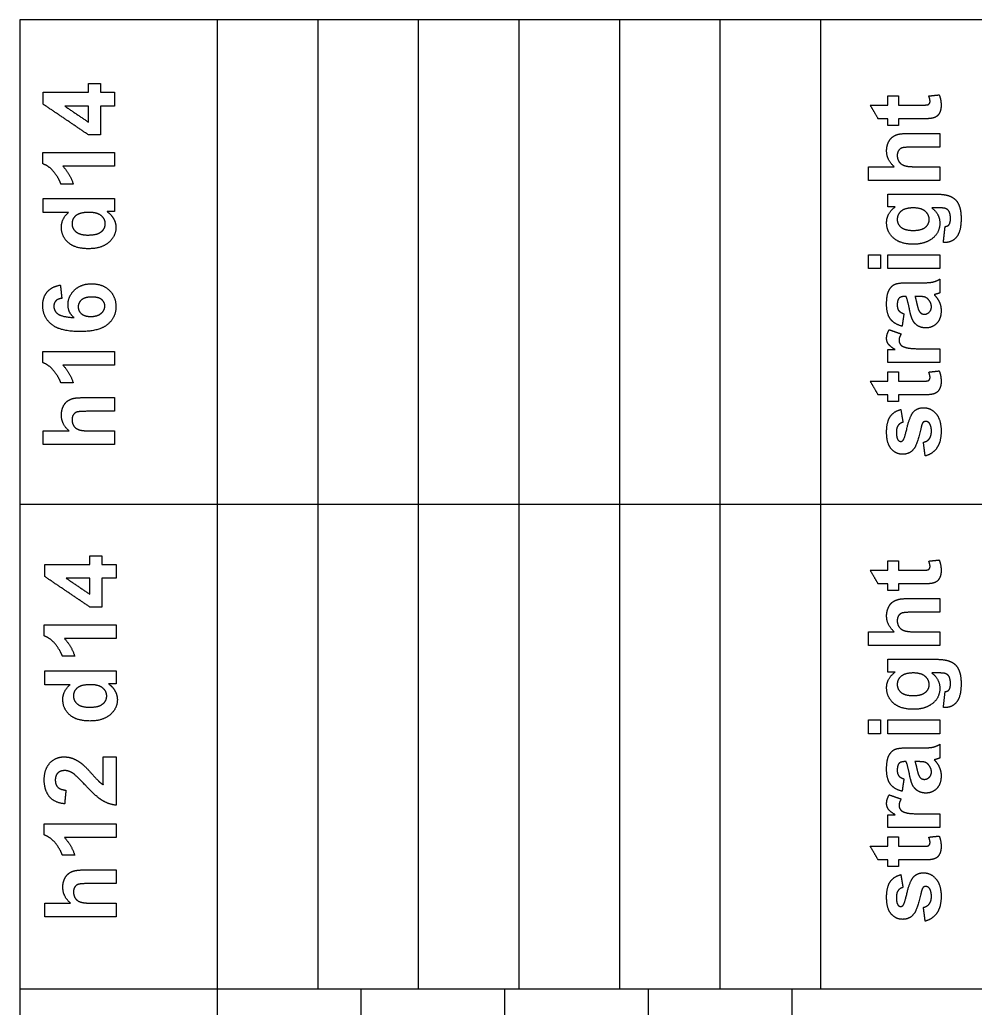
# Model space of a CAD drawing. Header units: millimetres. Extents: x 204 to 474, y 29 to 299.
# Drawn here: x 204.4 to 337.4, y 161.4 to 299.1 of the extents above; entities that cross this region are included whole.
import ezdxf

# ---------------------------------------------------------------- set-up
doc = ezdxf.new("R2010")
doc.units = ezdxf.units.MM
doc.header["$MEASUREMENT"] = 0
doc.layers.add('planar', color=12, linetype='Continuous', true_color=0xc80000)

msp = doc.modelspace()

# ---------------------------------------------------------------- linework, layer by layer
at = {"layer": 'planar'}
msp.add_lwpolyline([(204.38, 29.09), (474.38, 29.09), (474.38, 299.09), (204.38, 299.09)], close=True, dxfattribs=at)
for points in [[(231.87, 299.09), (231.87, 231.59)], [(245.87, 299.09), (245.87, 231.59)], [(259.87, 299.09), (259.87, 231.59)], [(273.87, 299.09), (273.87, 231.59)], [(287.87, 299.09), (287.87, 231.59)], [(301.87, 299.09), (301.87, 231.59)], [(315.87, 299.09), (315.87, 231.59)], [(204.38, 231.59), (474.38, 231.59)], [(231.87, 231.59), (231.87, 164.09)], [(245.87, 231.59), (245.87, 164.09)], [(259.87, 231.59), (259.87, 164.09)], [(273.87, 231.59), (273.87, 164.09)], [(287.87, 231.59), (287.87, 164.09)], [(301.87, 231.59), (301.87, 164.09)], [(315.87, 231.59), (315.87, 164.09)], [(204.38, 164.09), (474.38, 164.09)], [(231.87, 164.09), (231.87, 96.59)], [(251.87, 164.09), (251.87, 96.59)], [(271.87, 164.09), (271.87, 96.59)], [(291.87, 164.09), (291.87, 96.59)], [(311.87, 164.09), (311.87, 96.59)]]:
    msp.add_lwpolyline(points, dxfattribs=at)
for points in [[(213.94, 288.98), (213.94, 289.6), (213.94, 290.21)], [(213.94, 290.21), (214.77, 290.21), (215.61, 290.21)], [(215.61, 290.21), (215.61, 289.6), (215.61, 288.98)], [(207.65, 287.32), (207.65, 288.15), (207.65, 288.98)], [(207.65, 288.98), (210.79, 288.98), (213.94, 288.98)], [(215.61, 288.98), (216.6, 288.98), (217.58, 288.98)], [(217.58, 288.98), (217.58, 288.02), (217.58, 287.07)], [(325.27, 288.5), (326.01, 288.5), (326.75, 288.5)], [(325.27, 287.2), (325.27, 287.85), (325.27, 288.5)], [(326.75, 288.5), (326.75, 287.85), (326.75, 287.2)], [(330.95, 288.47), (331.67, 288.55), (332.4, 288.62)], [(331.13, 287.72), (331.13, 287.98), (330.95, 288.47)], [(332.4, 288.62), (332.67, 287.97), (332.67, 287.14)], [(213.95, 283.05), (210.8, 285.19), (207.65, 287.32)], [(213.94, 287.07), (212.29, 287.07), (210.64, 287.07)], [(210.64, 287.07), (212.29, 285.95), (213.94, 284.83)], [(213.94, 284.83), (213.94, 285.95), (213.94, 287.07)], [(217.58, 287.07), (216.6, 287.07), (215.61, 287.07)], [(215.61, 287.07), (215.61, 285.06), (215.61, 283.05)], [(323.91, 285.29), (323.35, 286.25), (322.8, 287.2)], [(322.8, 287.2), (324.03, 287.2), (325.27, 287.2)], [(326.75, 287.2), (328.24, 287.2), (329.73, 287.2)], [(329.73, 287.2), (330.64, 287.2), (330.79, 287.24)], [(330.79, 287.24), (330.94, 287.28), (331.03, 287.41)], [(331.03, 287.41), (331.13, 287.54), (331.13, 287.72)], [(332.67, 287.14), (332.67, 286.63), (332.5, 286.22)], [(325.27, 285.29), (324.59, 285.29), (323.91, 285.29)], [(325.27, 284.37), (325.27, 284.83), (325.27, 285.29)], [(329.93, 285.29), (328.34, 285.29), (326.75, 285.29)], [(326.75, 285.29), (326.75, 284.83), (326.75, 284.37)], [(331.29, 285.35), (330.95, 285.29), (329.93, 285.29)], [(332.04, 285.62), (331.77, 285.43), (331.29, 285.35)], [(332.5, 286.22), (332.32, 285.81), (332.04, 285.62)], [(326.75, 284.37), (326.01, 284.37), (325.27, 284.37)], [(215.61, 283.05), (214.78, 283.05), (213.95, 283.05)], [(325.33, 282), (325.57, 282.53), (325.95, 282.79)], [(325.95, 282.79), (326.34, 283.06), (326.8, 283.16)], [(326.8, 283.16), (327.26, 283.25), (328.24, 283.25)], [(328.24, 283.25), (330.36, 283.25), (332.49, 283.25)], [(332.49, 283.25), (332.49, 282.3), (332.49, 281.34)], [(325.08, 280.82), (325.08, 281.47), (325.33, 282)], [(327.23, 281.23), (326.92, 281.13), (326.74, 280.85)], [(328.67, 281.34), (327.54, 281.34), (327.23, 281.23)], [(332.49, 281.34), (330.58, 281.34), (328.67, 281.34)], [(207.58, 279.03), (207.58, 279.81), (207.58, 280.59)], [(207.58, 280.59), (212.58, 280.59), (217.58, 280.59)], [(217.58, 280.59), (217.58, 279.63), (217.58, 278.67)], [(326.15, 278.62), (325.08, 279.54), (325.08, 280.82)], [(326.74, 280.85), (326.56, 280.58), (326.56, 280.17)], [(326.56, 280.17), (326.56, 279.7), (326.79, 279.34)], [(209.18, 277.83), (208.5, 278.71), (207.58, 279.03)], [(217.58, 278.67), (213.99, 278.67), (210.4, 278.67)], [(210.4, 278.67), (211.37, 277.62), (211.84, 276.2)], [(322.55, 278.62), (324.35, 278.62), (326.15, 278.62)], [(322.55, 276.71), (322.55, 277.67), (322.55, 278.62)], [(326.79, 279.34), (327.03, 278.97), (327.49, 278.8)], [(327.49, 278.8), (327.96, 278.62), (328.87, 278.62)], [(328.87, 278.62), (330.68, 278.62), (332.49, 278.62)], [(332.49, 278.62), (332.49, 277.67), (332.49, 276.71)], [(210.11, 276.2), (209.87, 276.95), (209.18, 277.83)], [(211.84, 276.2), (210.98, 276.2), (210.11, 276.2)], [(332.49, 276.71), (327.52, 276.71), (322.55, 276.71)], [(207.65, 272.25), (207.65, 273.21), (207.65, 274.17)], [(207.65, 274.17), (212.61, 274.17), (217.58, 274.17)], [(217.58, 274.17), (217.58, 273.27), (217.58, 272.38)], [(325.27, 273.01), (325.27, 273.9), (325.27, 274.8)], [(325.27, 274.8), (328.52, 274.8), (331.77, 274.8)], [(331.77, 274.8), (333.05, 274.8), (333.68, 274.59)], [(333.68, 274.59), (334.32, 274.38), (334.68, 274)], [(325.08, 270.82), (325.08, 272.14), (326.27, 273.01)], [(326.27, 273.01), (325.77, 273.01), (325.27, 273.01)], [(328.8, 272.88), (327.67, 272.88), (327.11, 272.43)], [(330.45, 272.41), (329.9, 272.88), (328.8, 272.88)], [(332.41, 272.88), (331.89, 272.88), (331.37, 272.88)], [(331.37, 272.88), (332.49, 272.04), (332.49, 270.75)], [(333.27, 272.8), (333.04, 272.88), (332.41, 272.88)], [(333.75, 272.43), (333.6, 272.67), (333.27, 272.8)], [(334.68, 274), (335.04, 273.63), (335.25, 273)], [(335.25, 273), (335.45, 272.37), (335.45, 271.4)], [(211.18, 272.25), (209.41, 272.25), (207.65, 272.25)], [(210.18, 270.19), (210.18, 271.38), (211.18, 272.25)], [(212.21, 271.81), (211.66, 271.37), (211.66, 270.68)], [(214.02, 272.25), (212.76, 272.25), (212.21, 271.81)], [(215.72, 271.8), (215.15, 272.25), (214.02, 272.25)], [(216.29, 270.69), (216.29, 271.34), (215.72, 271.8)], [(217.58, 272.38), (217.06, 272.38), (216.53, 272.38)], [(216.53, 272.38), (217.14, 271.94), (217.46, 271.35)], [(217.46, 271.35), (217.77, 270.76), (217.77, 270.16)], [(327.11, 272.43), (326.56, 271.98), (326.56, 271.28)], [(326.56, 271.28), (326.56, 270.61), (327.1, 270.17)], [(331.01, 271.25), (331.01, 271.94), (330.45, 272.41)], [(333.97, 271.36), (333.97, 272.07), (333.75, 272.43)], [(333.76, 270.53), (333.97, 270.79), (333.97, 271.36)], [(335.45, 271.4), (335.45, 269.58), (334.82, 268.82)], [(211.14, 268.04), (210.18, 268.89), (210.18, 270.19)], [(211.66, 270.68), (211.66, 270.01), (212.2, 269.56)], [(215.53, 269.42), (216.29, 269.87), (216.29, 270.69)], [(217.77, 270.16), (217.77, 268.93), (216.76, 268.06)], [(326.04, 268.68), (325.08, 269.54), (325.08, 270.82)], [(327.1, 270.17), (327.65, 269.74), (328.76, 269.74)], [(328.76, 269.74), (329.92, 269.74), (330.47, 270.17)], [(330.47, 270.17), (331.01, 270.61), (331.01, 271.25)], [(332.49, 270.75), (332.49, 269.32), (331.25, 268.48)], [(332.98, 268.07), (333.11, 269.18), (333.23, 270.29)], [(333.23, 270.29), (333.62, 270.34), (333.76, 270.53)], [(212.2, 269.56), (212.75, 269.1), (213.84, 269.1)], [(213.84, 269.1), (215.01, 269.1), (215.53, 269.42)], [(328.83, 267.82), (327, 267.82), (326.04, 268.68)], [(334.82, 268.82), (334.19, 268.06), (333.21, 268.06)], [(213.95, 267.19), (212.1, 267.19), (211.14, 268.04)], [(216.76, 268.06), (215.75, 267.19), (213.95, 267.19)], [(331.25, 268.48), (330.28, 267.82), (328.83, 267.82)], [(333.21, 268.06), (333.12, 268.06), (332.98, 268.07)], [(322.55, 264.43), (322.55, 265.38), (322.55, 266.34)], [(322.55, 266.34), (323.38, 266.34), (324.22, 266.34)], [(324.22, 266.34), (324.22, 265.38), (324.22, 264.43)], [(325.27, 264.43), (325.27, 265.38), (325.27, 266.34)], [(325.27, 266.34), (328.88, 266.34), (332.49, 266.34)], [(332.49, 266.34), (332.49, 265.38), (332.49, 264.43)], [(324.22, 264.43), (323.38, 264.43), (322.55, 264.43)], [(332.49, 264.43), (328.88, 264.43), (325.27, 264.43)], [(208.21, 261.18), (208.84, 261.92), (210.03, 262.13)], [(210.03, 262.13), (210.14, 261.2), (210.24, 260.28)], [(212.02, 261.45), (212.93, 262.31), (214.38, 262.31)], [(214.38, 262.31), (215.91, 262.31), (216.84, 261.41)], [(325.38, 261.34), (325.69, 261.95), (326.15, 262.2)], [(326.15, 262.2), (326.62, 262.45), (327.87, 262.45)], [(327.87, 262.45), (328.99, 262.45), (330.11, 262.45)], [(330.11, 262.45), (331.06, 262.45), (331.52, 262.56)], [(331.52, 262.56), (331.97, 262.66), (332.49, 262.95)], [(332.49, 262.95), (332.49, 261.99), (332.49, 261.03)], [(207.58, 259.3), (207.58, 260.43), (208.21, 261.18)], [(210.24, 260.28), (209.67, 260.21), (209.4, 259.92)], [(211.1, 259.38), (211.1, 260.59), (212.02, 261.45)], [(214.43, 260.46), (213.44, 260.46), (212.98, 260.07)], [(215.8, 260.1), (215.38, 260.46), (214.43, 260.46)], [(216.84, 261.41), (217.77, 260.52), (217.77, 259.11)], [(325.08, 259.47), (325.08, 260.72), (325.38, 261.34)], [(326.8, 260.28), (326.56, 260.03), (326.56, 259.32)], [(327.6, 260.54), (327.04, 260.54), (326.8, 260.28)], [(327.8, 260.54), (327.7, 260.54), (327.6, 260.54)], [(328.27, 258.72), (328.01, 260.03), (327.8, 260.54)], [(329.03, 260.54), (329.15, 260.19), (329.32, 259.42)], [(329.41, 260.54), (329.22, 260.54), (329.03, 260.54)], [(330.34, 260.47), (330.1, 260.54), (329.41, 260.54)], [(330.98, 260.03), (330.72, 260.36), (330.34, 260.47)], [(331.93, 260.85), (331.76, 260.8), (331.71, 260.78)], [(331.71, 260.78), (332.19, 260.29), (332.43, 259.74)], [(332.49, 261.03), (332.3, 260.96), (331.93, 260.85)], [(208.79, 256.66), (207.58, 257.68), (207.58, 259.3)], [(209.4, 259.92), (209.13, 259.63), (209.13, 259.16)], [(209.13, 259.16), (209.13, 258.55), (209.67, 258.12)], [(211.94, 257.59), (211.1, 258.31), (211.1, 259.38)], [(212.98, 260.07), (212.52, 259.68), (212.52, 259.09)], [(212.52, 259.09), (212.52, 258.53), (212.96, 258.14)], [(215.71, 258.19), (216.23, 258.63), (216.23, 259.19)], [(216.23, 259.19), (216.23, 259.74), (215.8, 260.1)], [(217.77, 259.11), (217.77, 257.59), (216.59, 256.62)], [(325.61, 257.39), (325.08, 258.09), (325.08, 259.47)], [(326.56, 259.32), (326.56, 258.83), (326.77, 258.57)], [(329.32, 259.42), (329.49, 258.66), (329.66, 258.43)], [(331.32, 259.09), (331.32, 259.58), (330.98, 260.03)], [(331.02, 258.36), (331.32, 258.64), (331.32, 259.09)], [(332.43, 259.74), (332.67, 259.18), (332.67, 258.55)], [(209.67, 258.12), (210.22, 257.7), (211.94, 257.59)], [(212.96, 258.14), (213.4, 257.75), (214.25, 257.75)], [(214.25, 257.75), (215.2, 257.75), (215.71, 258.19)], [(326.77, 258.57), (326.97, 258.3), (327.49, 258.13)], [(327.49, 258.13), (327.36, 257.27), (327.24, 256.4)], [(328.71, 257.24), (328.46, 257.76), (328.27, 258.72)], [(329.66, 258.43), (329.92, 258.07), (330.33, 258.07)], [(330.33, 258.07), (330.73, 258.07), (331.02, 258.36)], [(332.67, 258.55), (332.67, 257.44), (332.07, 256.8)], [(212.75, 255.65), (210.01, 255.65), (208.79, 256.66)], [(216.59, 256.62), (215.42, 255.65), (212.75, 255.65)], [(327.24, 256.4), (326.14, 256.69), (325.61, 257.39)], [(329.45, 256.44), (328.97, 256.73), (328.71, 257.24)], [(330.54, 256.16), (329.93, 256.16), (329.45, 256.44)], [(332.07, 256.8), (331.46, 256.16), (330.54, 256.16)], [(325.08, 254.7), (325.08, 255.33), (325.44, 255.91)], [(325.44, 255.91), (326.28, 255.62), (327.12, 255.32)], [(327.12, 255.32), (326.81, 254.86), (326.81, 254.47)], [(325.32, 253.92), (325.08, 254.26), (325.08, 254.7)], [(326.29, 253.13), (325.56, 253.57), (325.32, 253.92)], [(326.81, 254.47), (326.81, 254.09), (327.03, 253.82)], [(327.03, 253.82), (327.25, 253.56), (327.83, 253.41)], [(327.83, 253.41), (328.41, 253.25), (330.25, 253.25)], [(207.58, 251.32), (207.58, 252.09), (207.58, 252.87)], [(207.58, 252.87), (212.58, 252.87), (217.58, 252.87)], [(217.58, 252.87), (217.58, 251.91), (217.58, 250.96)], [(325.27, 251.34), (325.27, 252.24), (325.27, 253.13)], [(325.27, 253.13), (325.78, 253.13), (326.29, 253.13)], [(330.25, 253.25), (331.37, 253.25), (332.49, 253.25)], [(332.49, 253.25), (332.49, 252.3), (332.49, 251.34)], [(209.18, 250.11), (208.5, 250.99), (207.58, 251.32)], [(217.58, 250.96), (213.99, 250.96), (210.4, 250.96)], [(210.4, 250.96), (211.37, 249.91), (211.84, 248.49)], [(332.49, 251.34), (328.88, 251.34), (325.27, 251.34)], [(210.11, 248.49), (209.87, 249.23), (209.18, 250.11)], [(325.27, 250.04), (326.01, 250.04), (326.75, 250.04)], [(325.27, 248.75), (325.27, 249.4), (325.27, 250.04)], [(326.75, 250.04), (326.75, 249.4), (326.75, 248.75)], [(330.95, 250.01), (331.67, 250.09), (332.4, 250.17)], [(331.13, 249.27), (331.13, 249.52), (330.95, 250.01)], [(331.03, 248.95), (331.13, 249.08), (331.13, 249.27)], [(332.4, 250.17), (332.67, 249.51), (332.67, 248.68)], [(211.84, 248.49), (210.98, 248.49), (210.11, 248.49)], [(323.91, 246.83), (323.35, 247.79), (322.8, 248.75)], [(322.8, 248.75), (324.03, 248.75), (325.27, 248.75)], [(326.75, 248.75), (328.24, 248.75), (329.73, 248.75)], [(329.73, 248.75), (330.64, 248.75), (330.79, 248.78)], [(330.79, 248.78), (330.94, 248.82), (331.03, 248.95)], [(332.67, 248.68), (332.67, 248.17), (332.5, 247.76)], [(325.27, 246.83), (324.59, 246.83), (323.91, 246.83)], [(325.27, 245.91), (325.27, 246.37), (325.27, 246.83)], [(329.93, 246.83), (328.34, 246.83), (326.75, 246.83)], [(326.75, 246.83), (326.75, 246.37), (326.75, 245.91)], [(331.29, 246.9), (330.95, 246.83), (329.93, 246.83)], [(332.04, 247.16), (331.77, 246.97), (331.29, 246.9)], [(332.5, 247.76), (332.32, 247.35), (332.04, 247.16)], [(210.18, 244.01), (210.18, 244.67), (210.42, 245.19)], [(210.42, 245.19), (210.67, 245.72), (211.05, 245.99)], [(211.05, 245.99), (211.43, 246.25), (211.89, 246.35)], [(211.89, 246.35), (212.36, 246.45), (213.33, 246.45)], [(213.33, 246.45), (215.46, 246.45), (217.58, 246.45)], [(217.58, 246.45), (217.58, 245.49), (217.58, 244.54)], [(326.75, 245.91), (326.01, 245.91), (325.27, 245.91)], [(211.25, 241.82), (210.18, 242.74), (210.18, 244.01)], [(211.84, 244.05), (211.66, 243.78), (211.66, 243.37)], [(212.32, 244.43), (212.02, 244.32), (211.84, 244.05)], [(213.77, 244.54), (212.63, 244.54), (212.32, 244.43)], [(217.58, 244.54), (215.68, 244.54), (213.77, 244.54)], [(325.08, 241.6), (325.08, 243.08), (325.58, 243.81)], [(325.58, 243.81), (326.08, 244.53), (327.06, 244.8)], [(327.06, 244.8), (327.21, 243.9), (327.36, 243.01)], [(327.95, 242.32), (328.3, 243.84), (328.81, 244.45)], [(328.81, 244.45), (329.32, 245.04), (330.24, 245.04)], [(330.24, 245.04), (331.24, 245.04), (331.95, 244.22)], [(331.95, 244.22), (332.67, 243.39), (332.67, 241.77)], [(211.66, 243.37), (211.66, 242.9), (211.89, 242.53)], [(211.89, 242.53), (212.12, 242.16), (212.59, 241.99)], [(326.68, 242.57), (326.44, 242.25), (326.44, 241.65)], [(327.36, 243.01), (326.92, 242.89), (326.68, 242.57)], [(329.9, 242.35), (329.38, 240.04), (328.95, 239.42)], [(330.15, 242.99), (330.02, 242.85), (329.9, 242.35)], [(330.52, 243.13), (330.3, 243.13), (330.15, 242.99)], [(331.04, 242.88), (330.84, 243.13), (330.52, 243.13)], [(331.32, 241.77), (331.32, 242.51), (331.04, 242.88)], [(207.65, 241.82), (209.45, 241.82), (211.25, 241.82)], [(207.65, 239.91), (207.65, 240.86), (207.65, 241.82)], [(212.59, 241.99), (213.05, 241.82), (213.96, 241.82)], [(213.96, 241.82), (215.77, 241.82), (217.58, 241.82)], [(217.58, 241.82), (217.58, 240.86), (217.58, 239.91)], [(325.73, 239.3), (325.08, 240.05), (325.08, 241.6)], [(326.44, 241.65), (326.44, 240.9), (326.65, 240.57)], [(327.4, 240.54), (327.59, 240.8), (327.95, 242.32)], [(331.03, 240.72), (331.32, 241.1), (331.32, 241.77)], [(332.67, 241.77), (332.67, 240.3), (332.08, 239.44)], [(217.58, 239.91), (212.61, 239.91), (207.65, 239.91)], [(326.65, 240.57), (326.81, 240.35), (327.05, 240.35)], [(327.05, 240.35), (327.25, 240.35), (327.4, 240.54)], [(330.2, 240.23), (330.75, 240.35), (331.03, 240.72)], [(330.45, 238.32), (330.33, 239.27), (330.2, 240.23)], [(327.32, 238.56), (326.37, 238.56), (325.73, 239.3)], [(328.95, 239.42), (328.36, 238.56), (327.32, 238.56)], [(332.08, 239.44), (331.48, 238.58), (330.45, 238.32)], [(207.85, 221.53), (207.85, 222.36), (207.85, 223.19)], [(207.85, 223.19), (211, 223.19), (214.14, 223.19)], [(214.14, 223.19), (214.14, 223.81), (214.14, 224.43)], [(214.14, 224.43), (214.98, 224.43), (215.81, 224.43)], [(215.81, 224.43), (215.81, 223.81), (215.81, 223.19)], [(215.81, 223.19), (216.8, 223.19), (217.79, 223.19)], [(217.79, 223.19), (217.79, 222.24), (217.79, 221.28)], [(325.27, 223.71), (326.01, 223.71), (326.75, 223.71)], [(325.27, 222.41), (325.27, 223.06), (325.27, 223.71)], [(326.75, 223.71), (326.75, 223.06), (326.75, 222.41)], [(330.95, 223.68), (331.67, 223.75), (332.4, 223.83)], [(331.13, 222.93), (331.13, 223.19), (330.95, 223.68)], [(332.4, 223.83), (332.67, 223.17), (332.67, 222.34)], [(323.91, 220.5), (323.35, 221.45), (322.8, 222.41)], [(322.8, 222.41), (324.03, 222.41), (325.27, 222.41)], [(326.75, 222.41), (328.24, 222.41), (329.73, 222.41)], [(329.73, 222.41), (330.64, 222.41), (330.79, 222.45)], [(330.79, 222.45), (330.94, 222.48), (331.03, 222.61)], [(331.03, 222.61), (331.13, 222.74), (331.13, 222.93)], [(332.67, 222.34), (332.67, 221.83), (332.5, 221.42)], [(214.15, 217.27), (211, 219.4), (207.85, 221.53)], [(214.14, 221.28), (212.49, 221.28), (210.85, 221.28)], [(210.85, 221.28), (212.49, 220.16), (214.14, 219.05)], [(214.14, 219.05), (214.14, 220.16), (214.14, 221.28)], [(217.79, 221.28), (216.8, 221.28), (215.81, 221.28)], [(215.81, 221.28), (215.81, 219.27), (215.81, 217.27)], [(325.27, 220.5), (324.59, 220.5), (323.91, 220.5)], [(325.27, 219.57), (325.27, 220.03), (325.27, 220.5)], [(329.93, 220.5), (328.34, 220.5), (326.75, 220.5)], [(326.75, 220.5), (326.75, 220.03), (326.75, 219.57)], [(331.29, 220.56), (330.95, 220.5), (329.93, 220.5)], [(332.04, 220.82), (331.77, 220.63), (331.29, 220.56)], [(332.5, 221.42), (332.32, 221.01), (332.04, 220.82)], [(326.75, 219.57), (326.01, 219.57), (325.27, 219.57)], [(325.33, 217.2), (325.57, 217.73), (325.95, 218)], [(325.95, 218), (326.34, 218.26), (326.8, 218.36)], [(326.8, 218.36), (327.26, 218.46), (328.24, 218.46)], [(328.24, 218.46), (330.36, 218.46), (332.49, 218.46)], [(332.49, 218.46), (332.49, 217.5), (332.49, 216.55)], [(215.81, 217.27), (214.98, 217.27), (214.15, 217.27)], [(325.08, 216.02), (325.08, 216.68), (325.33, 217.2)], [(327.23, 216.44), (326.92, 216.33), (326.74, 216.06)], [(328.67, 216.55), (327.54, 216.55), (327.23, 216.44)], [(332.49, 216.55), (330.58, 216.55), (328.67, 216.55)], [(326.15, 213.83), (325.08, 214.75), (325.08, 216.02)], [(326.74, 216.06), (326.56, 215.79), (326.56, 215.38)], [(326.56, 215.38), (326.56, 214.91), (326.79, 214.54)], [(207.79, 213.25), (207.79, 214.02), (207.79, 214.8)], [(207.79, 214.8), (212.79, 214.8), (217.79, 214.8)], [(217.79, 214.8), (217.79, 213.84), (217.79, 212.88)], [(322.55, 213.83), (324.35, 213.83), (326.15, 213.83)], [(322.55, 211.92), (322.55, 212.87), (322.55, 213.83)], [(326.79, 214.54), (327.03, 214.17), (327.49, 214)], [(327.49, 214), (327.96, 213.83), (328.87, 213.83)], [(328.87, 213.83), (330.68, 213.83), (332.49, 213.83)], [(332.49, 213.83), (332.49, 212.87), (332.49, 211.92)], [(209.39, 212.04), (208.7, 212.92), (207.79, 213.25)], [(217.79, 212.88), (214.19, 212.88), (210.6, 212.88)], [(210.6, 212.88), (211.58, 211.84), (212.04, 210.42)], [(210.32, 210.42), (210.07, 211.16), (209.39, 212.04)], [(332.49, 211.92), (327.52, 211.92), (322.55, 211.92)], [(212.04, 210.42), (211.18, 210.42), (210.32, 210.42)], [(325.27, 208.21), (325.27, 209.11), (325.27, 210)], [(325.27, 210), (328.52, 210), (331.77, 210)], [(331.77, 210), (333.05, 210), (333.68, 209.79)], [(333.68, 209.79), (334.32, 209.58), (334.68, 209.21)], [(207.85, 206.46), (207.85, 207.42), (207.85, 208.38)], [(207.85, 208.38), (212.82, 208.38), (217.79, 208.38)], [(217.79, 208.38), (217.79, 207.48), (217.79, 206.59)], [(325.08, 206.03), (325.08, 207.35), (326.27, 208.21)], [(326.27, 208.21), (325.77, 208.21), (325.27, 208.21)], [(328.8, 208.09), (327.67, 208.09), (327.11, 207.64)], [(330.45, 207.62), (329.9, 208.09), (328.8, 208.09)], [(332.41, 208.09), (331.89, 208.09), (331.37, 208.09)], [(331.37, 208.09), (332.49, 207.24), (332.49, 205.95)], [(333.27, 208), (333.04, 208.09), (332.41, 208.09)], [(333.75, 207.64), (333.6, 207.88), (333.27, 208)], [(334.68, 209.21), (335.04, 208.83), (335.25, 208.2)], [(335.25, 208.2), (335.45, 207.57), (335.45, 206.61)], [(217.79, 206.59), (217.26, 206.59), (216.73, 206.59)], [(216.73, 206.59), (217.35, 206.15), (217.66, 205.56)], [(327.11, 207.64), (326.56, 207.18), (326.56, 206.49)], [(331.01, 206.45), (331.01, 207.14), (330.45, 207.62)], [(333.97, 206.56), (333.97, 207.28), (333.75, 207.64)], [(333.76, 205.74), (333.97, 206), (333.97, 206.56)], [(335.45, 206.61), (335.45, 204.79), (334.82, 204.03)], [(211.38, 206.46), (209.61, 206.46), (207.85, 206.46)], [(210.38, 204.4), (210.38, 205.59), (211.38, 206.46)], [(212.41, 206.02), (211.86, 205.58), (211.86, 204.89)], [(214.23, 206.46), (212.97, 206.46), (212.41, 206.02)], [(215.92, 206.01), (215.35, 206.46), (214.23, 206.46)], [(216.49, 204.9), (216.49, 205.55), (215.92, 206.01)], [(217.66, 205.56), (217.97, 204.97), (217.97, 204.37)], [(326.04, 203.89), (325.08, 204.75), (325.08, 206.03)], [(326.56, 206.49), (326.56, 205.81), (327.1, 205.38)], [(327.1, 205.38), (327.65, 204.94), (328.76, 204.94)], [(328.76, 204.94), (329.92, 204.94), (330.47, 205.38)], [(330.47, 205.38), (331.01, 205.81), (331.01, 206.45)], [(332.49, 205.95), (332.49, 204.52), (331.25, 203.68)], [(332.98, 203.27), (333.11, 204.38), (333.23, 205.5)], [(333.23, 205.5), (333.62, 205.55), (333.76, 205.74)], [(211.34, 202.25), (210.38, 203.1), (210.38, 204.4)], [(211.86, 204.89), (211.86, 204.22), (212.41, 203.77)], [(215.73, 203.63), (216.49, 204.09), (216.49, 204.9)], [(217.97, 204.37), (217.97, 203.15), (216.96, 202.27)], [(328.83, 203.03), (327, 203.03), (326.04, 203.89)], [(334.82, 204.03), (334.19, 203.27), (333.21, 203.27)], [(212.41, 203.77), (212.95, 203.32), (214.04, 203.32)], [(214.04, 203.32), (215.21, 203.32), (215.73, 203.63)], [(331.25, 203.68), (330.28, 203.03), (328.83, 203.03)], [(333.21, 203.27), (333.12, 203.27), (332.98, 203.27)], [(214.15, 201.4), (212.3, 201.4), (211.34, 202.25)], [(216.96, 202.27), (215.95, 201.4), (214.15, 201.4)], [(322.55, 199.63), (322.55, 200.59), (322.55, 201.55)], [(322.55, 201.55), (323.38, 201.55), (324.22, 201.55)], [(324.22, 201.55), (324.22, 200.59), (324.22, 199.63)], [(325.27, 199.63), (325.27, 200.59), (325.27, 201.55)], [(325.27, 201.55), (328.88, 201.55), (332.49, 201.55)], [(332.49, 201.55), (332.49, 200.59), (332.49, 199.63)], [(324.22, 199.63), (323.38, 199.63), (322.55, 199.63)], [(332.49, 199.63), (328.88, 199.63), (325.27, 199.63)], [(325.38, 196.54), (325.69, 197.16), (326.15, 197.41)], [(326.15, 197.41), (326.62, 197.66), (327.87, 197.66)], [(327.87, 197.66), (328.99, 197.66), (330.11, 197.66)], [(330.11, 197.66), (331.06, 197.66), (331.52, 197.76)], [(331.52, 197.76), (331.97, 197.86), (332.49, 198.15)], [(332.49, 198.15), (332.49, 197.19), (332.49, 196.24)], [(207.79, 193.21), (207.79, 194.7), (208.58, 195.55)], [(208.58, 195.55), (209.37, 196.4), (210.55, 196.4)], [(210.55, 196.4), (211.22, 196.4), (211.83, 196.16)], [(211.83, 196.16), (212.44, 195.91), (213.1, 195.38)], [(216, 196.4), (216.89, 196.4), (217.79, 196.4)], [(216, 192.53), (216, 194.46), (216, 196.4)], [(217.79, 196.4), (217.79, 193.04), (217.79, 189.67)], [(325.08, 194.68), (325.08, 195.93), (325.38, 196.54)], [(327.6, 195.74), (327.04, 195.74), (326.8, 195.49)], [(327.8, 195.74), (327.7, 195.74), (327.6, 195.74)], [(328.27, 193.93), (328.01, 195.24), (327.8, 195.74)], [(329.03, 195.74), (329.15, 195.39), (329.32, 194.63)], [(329.41, 195.74), (329.22, 195.74), (329.03, 195.74)], [(330.34, 195.67), (330.1, 195.74), (329.41, 195.74)], [(330.98, 195.23), (330.72, 195.57), (330.34, 195.67)], [(331.93, 196.05), (331.76, 196.01), (331.71, 195.99)], [(331.71, 195.99), (332.19, 195.5), (332.43, 194.94)], [(332.49, 196.24), (332.3, 196.16), (331.93, 196.05)], [(210.66, 194.49), (210.02, 194.49), (209.67, 194.14)], [(211.83, 194.09), (211.24, 194.49), (210.66, 194.49)], [(213.1, 195.38), (213.54, 195.03), (214.37, 194.1)], [(325.61, 192.59), (325.08, 193.3), (325.08, 194.68)], [(326.8, 195.49), (326.56, 195.23), (326.56, 194.52)], [(326.56, 194.52), (326.56, 194.04), (326.77, 193.77)], [(329.32, 194.63), (329.49, 193.87), (329.66, 193.63)], [(331.32, 194.29), (331.32, 194.79), (330.98, 195.23)], [(331.02, 193.56), (331.32, 193.85), (331.32, 194.29)], [(332.43, 194.94), (332.67, 194.38), (332.67, 193.75)], [(208.45, 190.94), (207.79, 191.85), (207.79, 193.21)], [(209.67, 194.14), (209.33, 193.79), (209.33, 193.17)], [(209.33, 193.17), (209.33, 192.55), (209.67, 192.19)], [(213.47, 192.5), (212.26, 193.8), (211.83, 194.09)], [(214.37, 194.1), (215.2, 193.17), (215.47, 192.92)], [(215.47, 192.92), (215.74, 192.68), (216, 192.53)], [(326.77, 193.77), (326.97, 193.5), (327.49, 193.34)], [(327.49, 193.34), (327.36, 192.47), (327.24, 191.61)], [(328.71, 192.45), (328.46, 192.96), (328.27, 193.93)], [(329.66, 193.63), (329.92, 193.27), (330.33, 193.27)], [(330.33, 193.27), (330.73, 193.27), (331.02, 193.56)], [(332.67, 193.75), (332.67, 192.64), (332.07, 192)], [(209.67, 192.19), (210.01, 191.83), (210.81, 191.77)], [(210.81, 191.77), (210.72, 190.82), (210.63, 189.86)], [(215.87, 190.33), (214.97, 190.88), (213.47, 192.5)], [(327.24, 191.61), (326.14, 191.89), (325.61, 192.59)], [(329.45, 191.65), (328.97, 191.93), (328.71, 192.45)], [(330.54, 191.36), (329.93, 191.36), (329.45, 191.65)], [(332.07, 192), (331.46, 191.36), (330.54, 191.36)], [(210.63, 189.86), (209.11, 190.03), (208.45, 190.94)], [(217.79, 189.67), (216.78, 189.78), (215.87, 190.33)], [(325.08, 189.91), (325.08, 190.53), (325.44, 191.11)], [(325.44, 191.11), (326.28, 190.82), (327.12, 190.53)], [(327.12, 190.53), (326.81, 190.07), (326.81, 189.67)], [(325.32, 189.12), (325.08, 189.47), (325.08, 189.91)], [(326.29, 188.34), (325.56, 188.77), (325.32, 189.12)], [(326.81, 189.67), (326.81, 189.29), (327.03, 189.03)], [(327.03, 189.03), (327.25, 188.76), (327.83, 188.61)], [(325.27, 186.55), (325.27, 187.44), (325.27, 188.34)], [(325.27, 188.34), (325.78, 188.34), (326.29, 188.34)], [(327.83, 188.61), (328.41, 188.46), (330.25, 188.46)], [(330.25, 188.46), (331.37, 188.46), (332.49, 188.46)], [(332.49, 188.46), (332.49, 187.5), (332.49, 186.55)], [(207.79, 185.53), (207.79, 186.31), (207.79, 187.08)], [(207.79, 187.08), (212.79, 187.08), (217.79, 187.08)], [(217.79, 187.08), (217.79, 186.13), (217.79, 185.17)], [(332.49, 186.55), (328.88, 186.55), (325.27, 186.55)], [(209.39, 184.33), (208.7, 185.2), (207.79, 185.53)], [(217.79, 185.17), (214.19, 185.17), (210.6, 185.17)], [(210.6, 185.17), (211.58, 184.12), (212.04, 182.7)], [(325.27, 185.25), (326.01, 185.25), (326.75, 185.25)], [(325.27, 183.95), (325.27, 184.6), (325.27, 185.25)], [(326.75, 185.25), (326.75, 184.6), (326.75, 183.95)], [(330.95, 185.22), (331.67, 185.3), (332.4, 185.37)], [(331.13, 184.47), (331.13, 184.73), (330.95, 185.22)], [(332.4, 185.37), (332.67, 184.72), (332.67, 183.88)], [(210.32, 182.7), (210.07, 183.45), (209.39, 184.33)], [(323.91, 182.04), (323.35, 183), (322.8, 183.95)], [(322.8, 183.95), (324.03, 183.95), (325.27, 183.95)], [(326.75, 183.95), (328.24, 183.95), (329.73, 183.95)], [(329.73, 183.95), (330.64, 183.95), (330.79, 183.99)], [(330.79, 183.99), (330.94, 184.03), (331.03, 184.15)], [(331.03, 184.15), (331.13, 184.28), (331.13, 184.47)], [(332.67, 183.88), (332.67, 183.37), (332.5, 182.96)], [(212.04, 182.7), (211.18, 182.7), (210.32, 182.7)], [(325.27, 182.04), (324.59, 182.04), (323.91, 182.04)], [(325.27, 181.11), (325.27, 181.58), (325.27, 182.04)], [(329.93, 182.04), (328.34, 182.04), (326.75, 182.04)], [(326.75, 182.04), (326.75, 181.58), (326.75, 181.11)], [(331.29, 182.1), (330.95, 182.04), (329.93, 182.04)], [(332.04, 182.36), (331.77, 182.17), (331.29, 182.1)], [(332.5, 182.96), (332.32, 182.56), (332.04, 182.36)], [(211.25, 180.2), (211.63, 180.47), (212.1, 180.56)], [(212.1, 180.56), (212.56, 180.66), (213.54, 180.66)], [(213.54, 180.66), (215.66, 180.66), (217.79, 180.66)], [(217.79, 180.66), (217.79, 179.71), (217.79, 178.75)], [(326.75, 181.11), (326.01, 181.11), (325.27, 181.11)], [(210.38, 178.23), (210.38, 178.88), (210.62, 179.41)], [(210.62, 179.41), (210.87, 179.93), (211.25, 180.2)], [(325.58, 179.01), (326.08, 179.73), (327.06, 180)], [(327.06, 180), (327.21, 179.11), (327.36, 178.21)], [(327.95, 177.53), (328.3, 179.05), (328.81, 179.65)], [(328.81, 179.65), (329.32, 180.25), (330.24, 180.25)], [(330.24, 180.25), (331.24, 180.25), (331.95, 179.42)], [(331.95, 179.42), (332.67, 178.59), (332.67, 176.97)], [(211.45, 176.03), (210.38, 176.95), (210.38, 178.23)], [(212.04, 178.26), (211.86, 177.99), (211.86, 177.58)], [(212.53, 178.64), (212.22, 178.53), (212.04, 178.26)], [(213.97, 178.75), (212.83, 178.75), (212.53, 178.64)], [(217.79, 178.75), (215.88, 178.75), (213.97, 178.75)], [(325.08, 176.81), (325.08, 178.29), (325.58, 179.01)], [(326.68, 177.77), (326.44, 177.45), (326.44, 176.85)], [(327.36, 178.21), (326.92, 178.1), (326.68, 177.77)], [(330.15, 178.2), (330.02, 178.06), (329.9, 177.56)], [(330.52, 178.34), (330.3, 178.34), (330.15, 178.2)], [(331.04, 178.08), (330.84, 178.34), (330.52, 178.34)], [(331.32, 176.97), (331.32, 177.71), (331.04, 178.08)], [(211.86, 177.58), (211.86, 177.11), (212.09, 176.74)], [(212.09, 176.74), (212.32, 176.37), (212.79, 176.2)], [(325.73, 174.51), (325.08, 175.25), (325.08, 176.81)], [(326.44, 176.85), (326.44, 176.1), (326.65, 175.77)], [(327.4, 175.75), (327.59, 176.01), (327.95, 177.53)], [(329.9, 177.56), (329.38, 175.25), (328.95, 174.63)], [(331.03, 175.93), (331.32, 176.3), (331.32, 176.97)], [(332.67, 176.97), (332.67, 175.5), (332.08, 174.64)], [(207.85, 176.03), (209.65, 176.03), (211.45, 176.03)], [(207.85, 174.12), (207.85, 175.08), (207.85, 176.03)], [(212.79, 176.2), (213.25, 176.03), (214.17, 176.03)], [(214.17, 176.03), (215.98, 176.03), (217.79, 176.03)], [(217.79, 176.03), (217.79, 175.08), (217.79, 174.12)], [(326.65, 175.77), (326.81, 175.56), (327.05, 175.56)], [(327.05, 175.56), (327.25, 175.56), (327.4, 175.75)], [(330.2, 175.43), (330.75, 175.56), (331.03, 175.93)], [(330.45, 173.52), (330.33, 174.48), (330.2, 175.43)], [(217.79, 174.12), (212.82, 174.12), (207.85, 174.12)], [(327.32, 173.77), (326.37, 173.77), (325.73, 174.51)], [(328.95, 174.63), (328.36, 173.77), (327.32, 173.77)], [(332.08, 174.64), (331.48, 173.79), (330.45, 173.52)]]:
    msp.add_open_spline(points, degree=2, dxfattribs=at)

doc.saveas('drawing.dxf')
